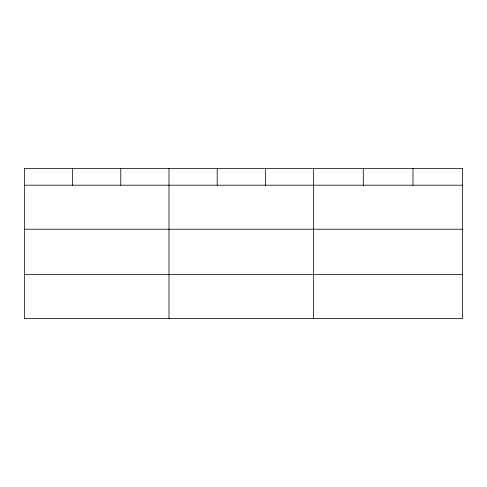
<?xml version="1.0" encoding="UTF-8"?>
<svg xmlns="http://www.w3.org/2000/svg" width="487" height="487" viewBox="0 0 487 487"><rect width="100%" height="100%" fill="white"/><g stroke="black" fill="none" stroke-linecap="round" stroke-linejoin="round"><path stroke-width="0.73" d="M462.65 229.225L462.65 168.399L24.35 168.399L24.35 318.601L462.65 318.601L462.65 229.225L24.35 229.225M24.35 185.2L462.65 185.2M24.35 274.577L462.65 274.577M412.976 168.399L412.976 185.2M363.302 168.399L363.302 185.2M313.628 168.399L313.628 318.601M265.415 168.399L265.415 185.2M217.202 168.399L217.202 185.2M168.989 168.399L168.989 318.601M120.776 168.399L120.776 185.2M72.563 168.399L72.563 185.2"/></g></svg>
